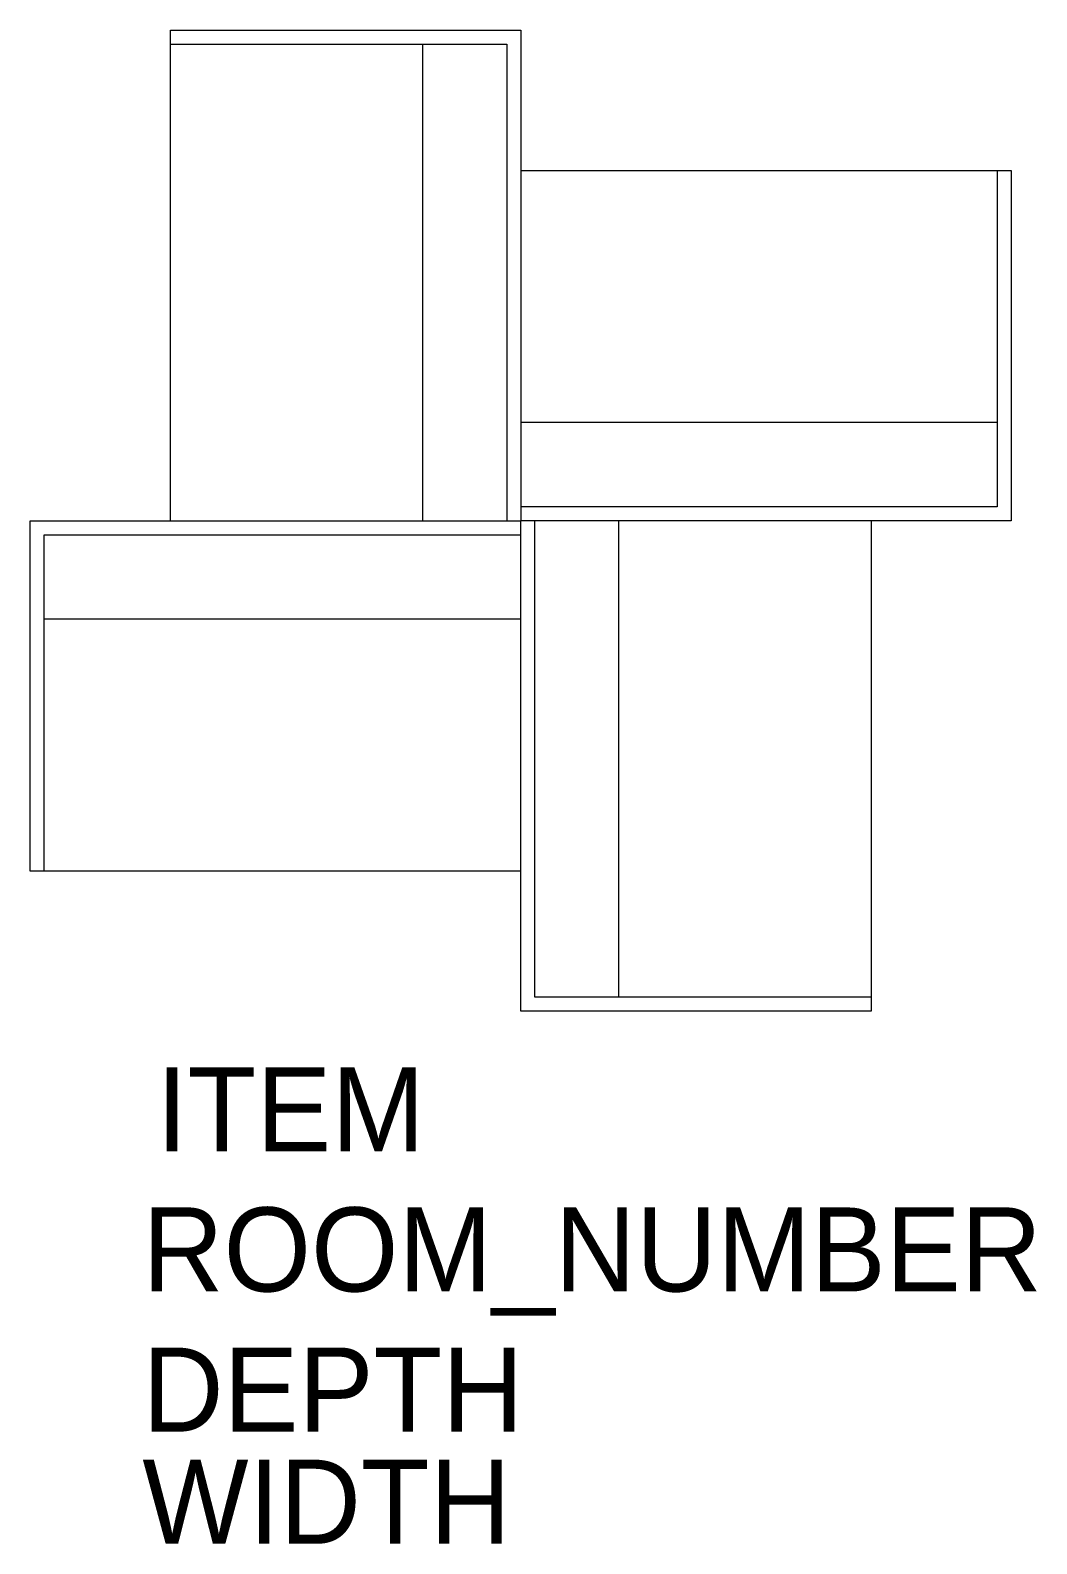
# Model space of a CAD drawing. Extents: x 0 to 1.82, y -0.97 to 1.78.
import ezdxf

# ---------------------------------------------------------------- set-up
doc = ezdxf.new("R2010")
doc.units = 0
doc.header["$LTSCALE"] = 40
doc.layers.get('0').update_dxf_attribs({"color": 1, "linetype": 'CONTINUOUS'})

msp = doc.modelspace()

# ---------------------------------------------------------------- linework, layer by layer
at = {"color": 0, "linetype": 'BYBLOCK'}
for p, q in [((0.254, 1.778), (0.889, 1.778)), ((0.254, 0.889), (0.254, 1.778)), ((0.889, 1.778), (0.889, 0.889)), ((0.254, 1.7526), (0.8636, 1.7526)), ((0.7112, 1.7526), (0.7112, 0.889)), ((0.8636, 1.7526), (0.8636, 0.889)), ((0.889, 1.524), (1.778, 1.524)), ((1.7526, 1.524), (1.7526, 0.9144)), ((1.778, 1.524), (1.778, 0.889)), ((1.7526, 1.0668), (0.889, 1.0668)), ((1.7526, 0.9144), (0.889, 0.9144)), ((0, 0.889), (0.889, 0.889)), ((0, 0.254), (0, 0.889)), ((0.889, 0), (0.889, 0.889)), ((1.778, 0.889), (0.889, 0.889)), ((0.9144, 0.0254), (0.9144, 0.889)), ((1.0668, 0.0254), (1.0668, 0.889)), ((1.524, 0.889), (1.524, 0)), ((0.0254, 0.8636), (0.889, 0.8636)), ((0.0254, 0.254), (0.0254, 0.8636)), ((0.0254, 0.7112), (0.889, 0.7112)), ((0.889, 0.254), (0, 0.254)), ((1.524, 0), (0.889, 0)), ((1.524, 0.0254), (0.9144, 0.0254))]:
    msp.add_line(p, q, dxfattribs=at)

# ---------------------------------------------------------------- texts
for tag, p, s, flags in [('ITEM', (0.2286, -0.254), 'STUDY CARREL - 4 SEAT', 3), ('ROOM_NUMBER', (0.2032, -0.508), '', 1), ('DEPTH', (0.2032, -0.762), '70', 3), ('WIDTH', (0.2032, -0.9652), '70', 3)]:
    msp.add_attdef(tag, p, s, height=0.1524, dxfattribs=dict(at, flags=flags))

doc.saveas('drawing.dxf')
